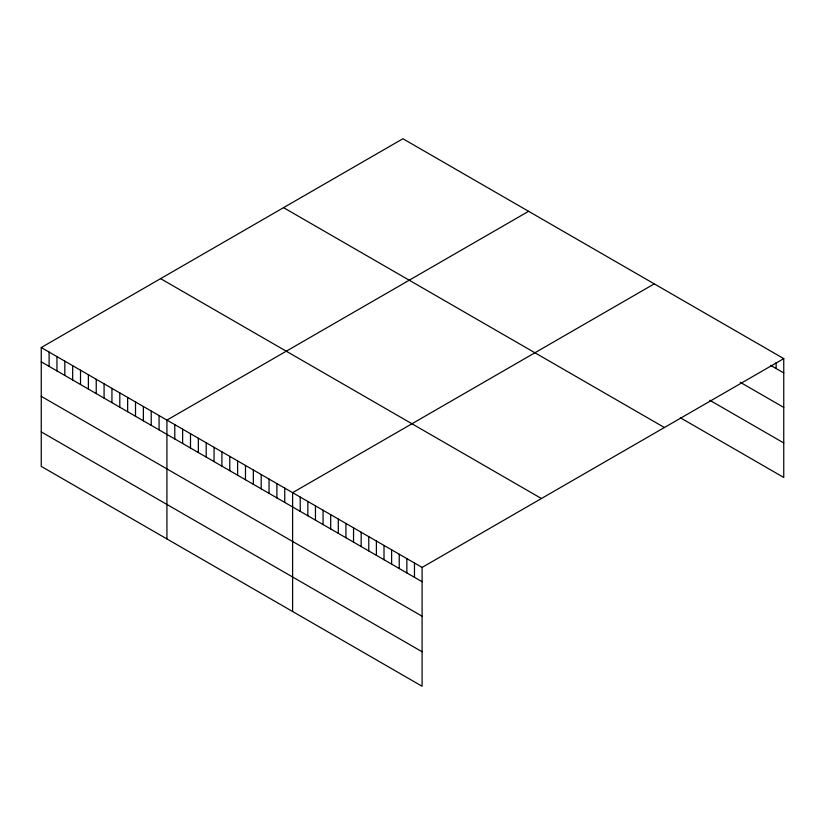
<?xml version="1.0" encoding="UTF-8"?>
<svg xmlns="http://www.w3.org/2000/svg" width="825" height="825" viewBox="0 0 825 825"><rect width="100%" height="100%" fill="white"/><g stroke="black" fill="none" stroke-linecap="round" stroke-linejoin="round"><path stroke-width="1.24" d="M41.25 347.542L422.091 567.425L422.091 686.256L41.25 466.383L41.25 347.542L402.909 138.744L783.75 358.617L783.75 477.458L680.377 417.77M528.588 211.303L166.928 420.111L166.928 538.942M654.266 283.862L292.607 492.669L292.607 611.5M422.091 567.425L783.75 358.617M770.694 365.382L783.75 372.921M740.221 382.284L783.75 407.416M709.758 400.238L783.75 442.953M283.563 207.653L664.403 427.525M160.597 278.644L541.437 498.517M41.25 361.845L422.091 581.718M41.25 396.34L422.091 616.213M41.25 431.887L422.091 651.76M776.129 362.567L776.129 368.517M414.47 563.021L414.47 577.325M406.859 558.628L406.859 572.932M399.238 554.235L399.238 568.528M391.627 549.832L391.627 564.135M384.007 545.438L384.007 559.732M376.386 541.035L376.386 555.338M368.775 536.642L368.775 550.935M361.154 532.238L361.154 546.542M353.543 527.845L353.543 542.149M345.923 523.452L345.923 537.745M338.302 519.049L338.302 533.352M330.691 514.656L330.691 528.949M323.07 510.252L323.07 524.556M315.459 505.859L315.459 520.152M307.838 501.456L307.838 515.759M300.218 497.062L300.218 511.366M284.749 488.132L284.749 502.425M276.891 483.594L276.891 497.898M269.043 479.057L269.043 493.36M261.185 474.53L261.185 488.823M253.327 469.992L253.327 484.285M245.479 465.455L245.479 479.758M237.621 460.917L237.621 475.221M229.763 456.39L229.763 470.683M221.915 451.853L221.915 466.146M214.057 447.315L214.057 461.618M206.198 442.778L206.198 457.081M198.351 438.25L198.351 452.543M190.493 433.713L190.493 448.006M182.634 429.175L182.634 443.479M174.787 424.638L174.787 438.941M159.07 415.573L159.07 429.866M151.222 411.036L151.222 425.339M143.364 406.498L143.364 420.802M135.506 401.971L135.506 416.264M127.648 397.433L127.648 411.727M119.8 392.896L119.8 407.199M111.942 388.358L111.942 402.662M104.084 383.831L104.084 398.124M96.236 379.294L96.236 393.587M88.378 374.756L88.378 389.06M80.52 370.219L80.52 384.522M72.672 365.681L72.672 379.985M64.814 361.154L64.814 375.447M56.956 356.617L56.956 370.92M49.108 352.079L49.108 366.382"/></g></svg>
